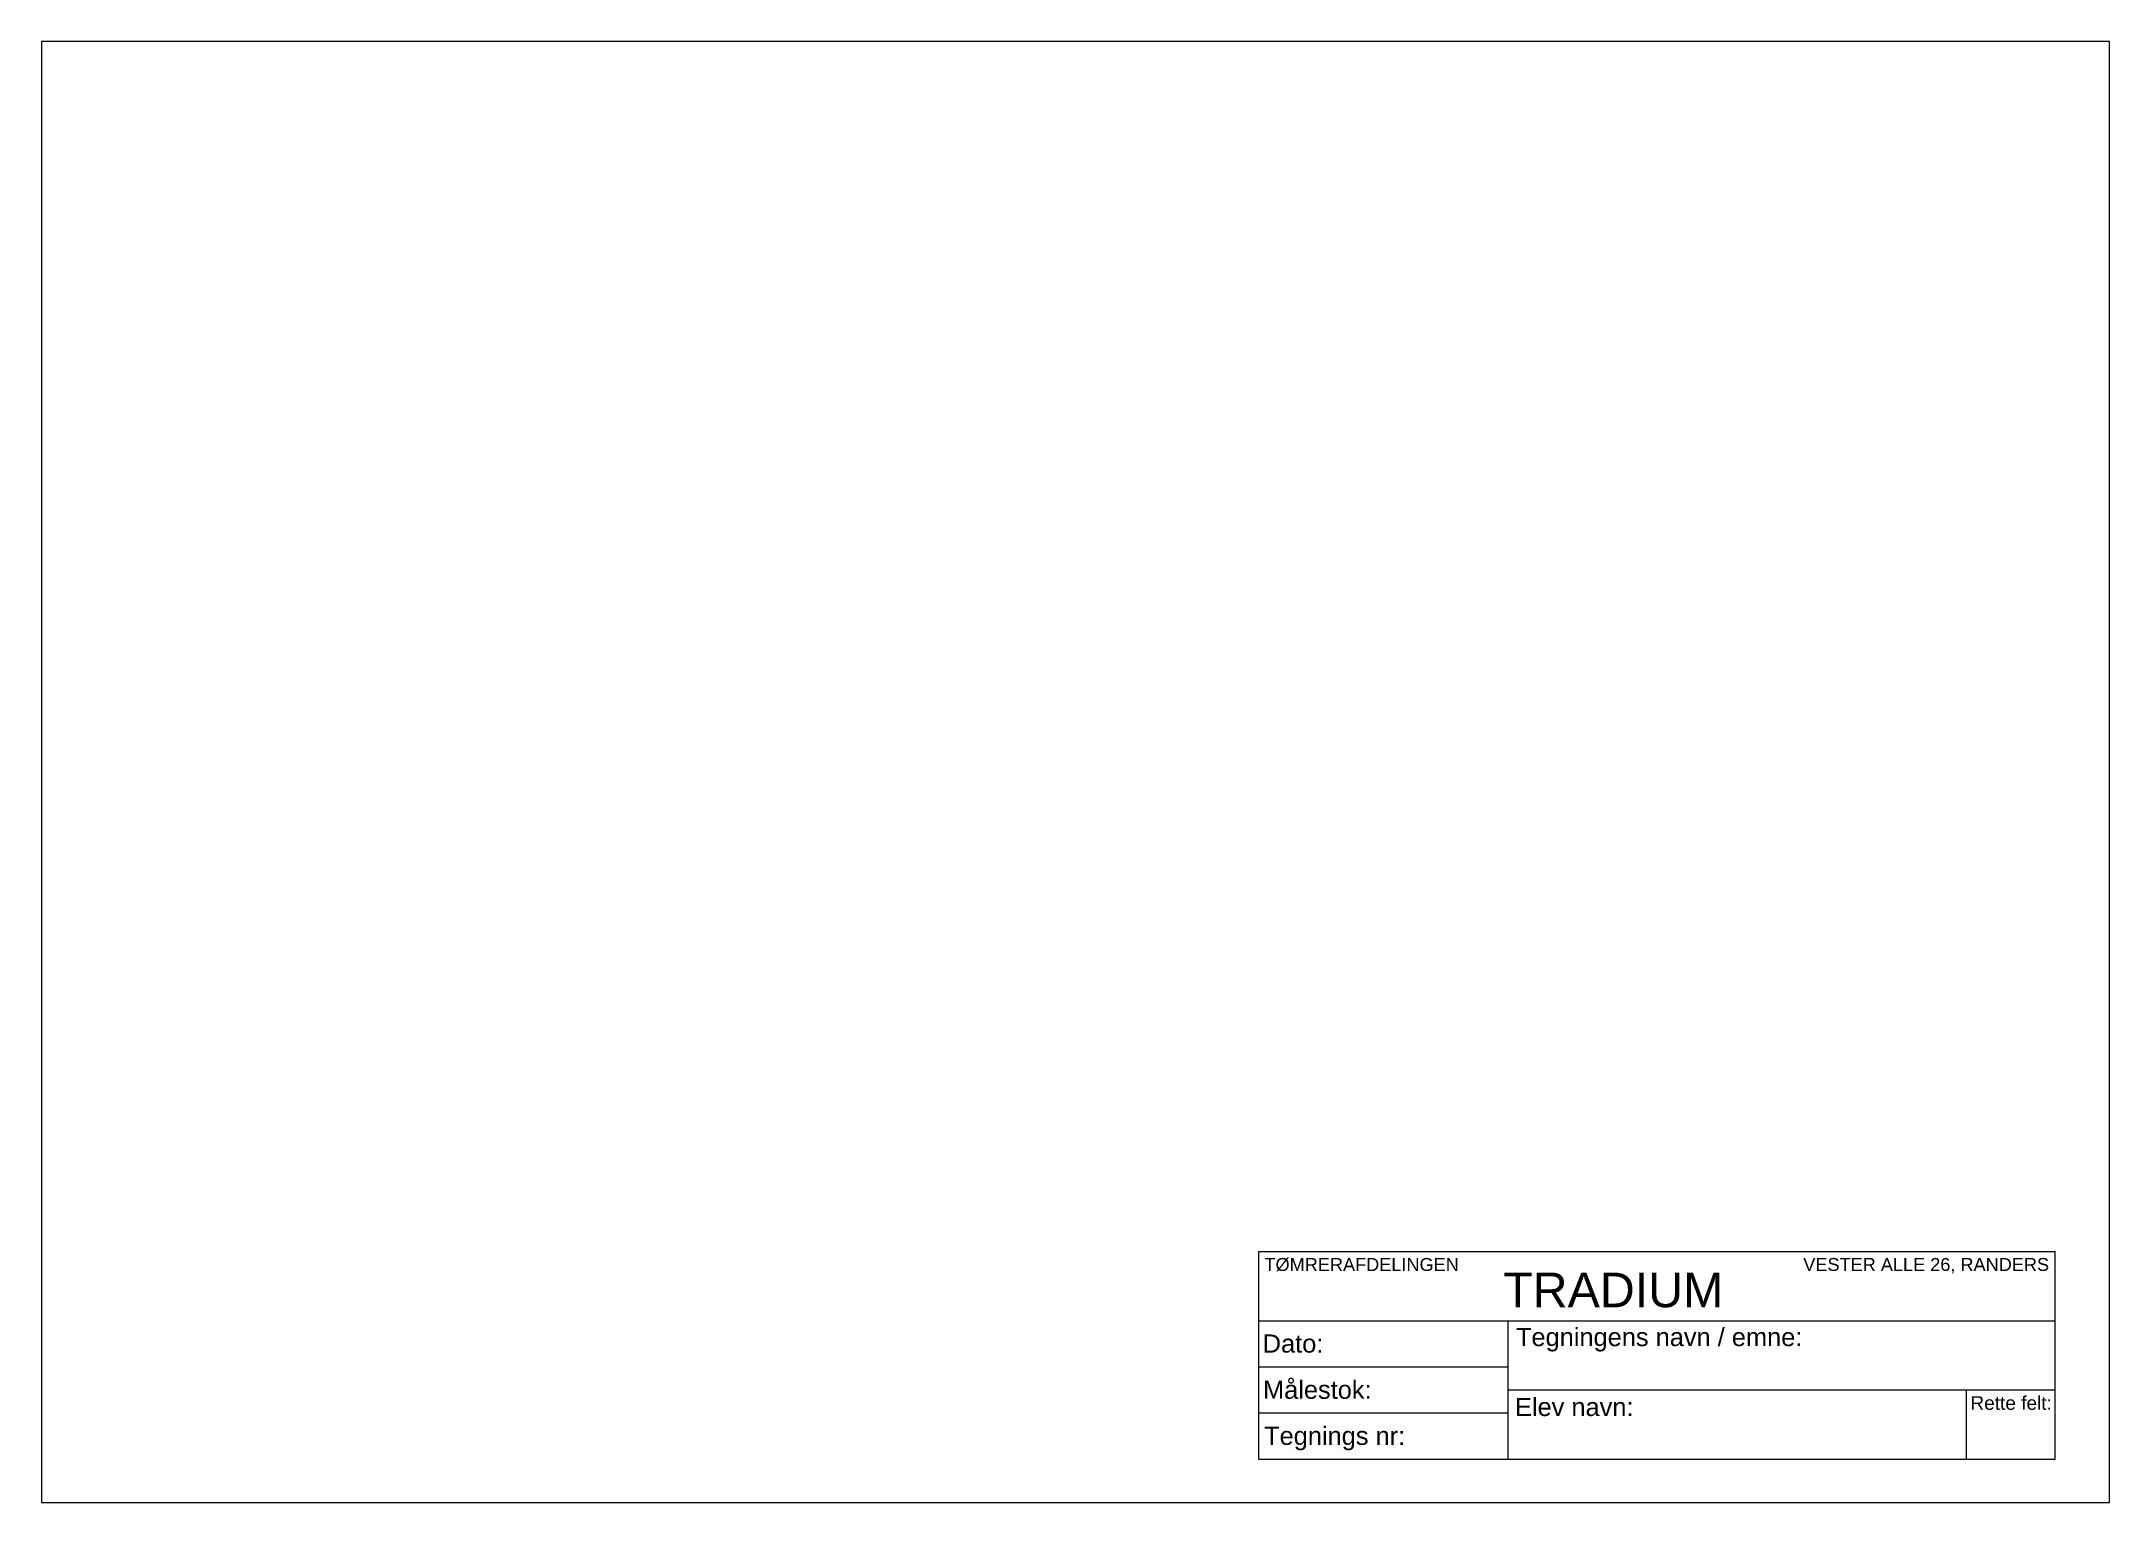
# Paper-space layout 'A4 liggende' of a CAD drawing. Header units: millimetres. Extents: x -5 to 294, y -5 to 206.
import ezdxf

# ---------------------------------------------------------------- set-up
doc = ezdxf.new("R2010")
doc.units = ezdxf.units.MM
doc.layers.add('Tegnehoved', color=31, linetype='Continuous', lineweight=15)
doc.layers.add('Tynd fuldstregslinje (Projektionslinje)', color=30, linetype='Continuous', lineweight=9)
doc.layers.add('Usynling-linie-i-AutoCAD', color=4, linetype='Continuous', lineweight=9, plot=False)
doc.styles.add('Annotative', font='arial.ttf')

# ---------------------------------------------------------------- blocks, each defined once
blk = doc.blocks.new('Tegningshoved 2013')
at = {"layer": 'Tegnehoved', "color": 7}
for p, q in [((-83.72, 16.86), (-119.73, 16.86)), ((-83.72, 10.19), (-119.73, 10.19))]:
    blk.add_line(p, q, dxfattribs=at)
blk.add_lwpolyline([(-119.73, 3.53), (-119.73, 33.53), (-4.73, 33.53), (-4.73, 3.53)], close=True, dxfattribs=at)
for points in [[(-119.73, 23.53), (-4.73, 23.53), (-4.73, 13.53), (-83.72, 13.53)], [(-83.72, 3.53), (-83.72, 23.53)], [(-17.49, 3.53), (-17.49, 13.53)]]:
    blk.add_lwpolyline(points, dxfattribs=at)
at = {"layer": 'Tegnehoved', "color": 7, "style": 'Annotative'}
for s, height, p in [('TØMRERAFDELINGEN', 1.875, (-118.94, 30.74)), ('TRADIUM', 5, (-84.45, 25.5)), ('VESTER ALLE 26, RANDERS', 1.875, (-41.09, 30.74)), ('Dato:', 2.625, (-119.19, 18.95)), ('Tegningens navn / emne:', 2.625, (-82.6, 19.89)), ('Målestok:', 2.625, (-119.15, 12.28)), ('Elev navn:', 2.625, (-82.74, 9.79)), ('Rette felt:', 1.9688, (-16.94, 10.69)), ('Tegnings nr:', 2.625, (-118.99, 5.62))]:
    blk.add_text(s, height=height, dxfattribs=at).set_placement(p)
for tag, p in [('DATO', (-109.37, 18.66)), ('EMNE', (-82.82, 15.08)), ('MÅL', (-102.33, 12.11)), ('TEGN', (-97.3, 5.36)), ('NAVN', (-82.77, 5.17))]:
    blk.add_attdef(tag, p, '', height=3.5, dxfattribs=at)

psp = doc.layouts.new('A4 liggende')

# ---------------------------------------------------------------- block references
at = {"layer": 'Tynd fuldstregslinje (Projektionslinje)'}
psp.add_blockref('Tegningshoved 2013', (290.42, -2.71), dxfattribs=at)

# ---------------------------------------------------------------- viewports
at = {"layer": 'Usynling-linie-i-AutoCAD', "ltscale": 0.4, "view_target_point": (855.56, 1194.29)}
psp.add_viewport(center=(144.18, 100.1), size=(298.83, 211.0546), view_center_point=(1313.39, -100.15), view_height=211.0546, dxfattribs=at)

doc.saveas('drawing.dxf')
